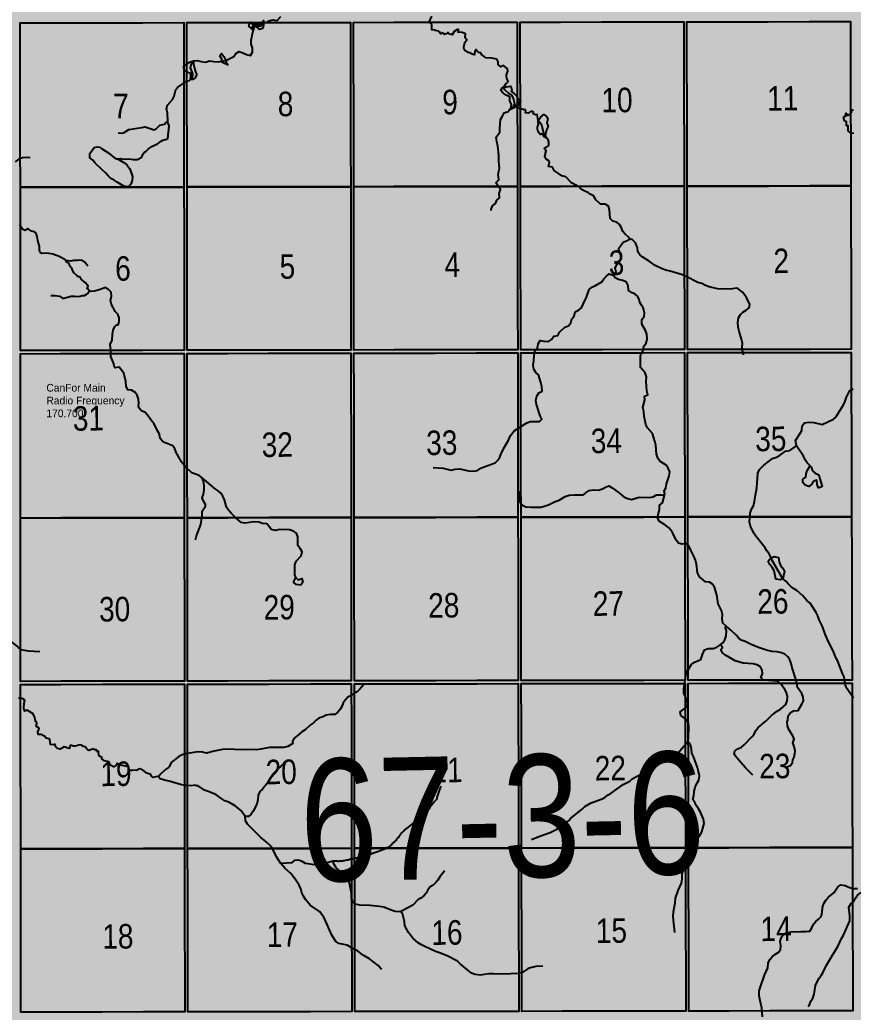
# Model space of a CAD drawing. Extents: x 399452 to 415540, y 6060435 to 6067869.
# Drawn here: x 410227.1 to 410498.6, y 6063193.7 to 6063516.7 of the extents above; entities that cross this region are included whole.
import ezdxf
from ezdxf.enums import TextEntityAlignment as Align

# ---------------------------------------------------------------- set-up
doc = ezdxf.new("R2018")
doc.units = 0
doc.header["$LTSCALE"] = 5
doc.linetypes.add('DASHED2', pattern=[9.525, 6.35, -3.175])
for name, color, linetype in [('Quarters', 8, 'Continuous'), ('RoadSeg', 57, 'DASHED2'), ('T-WATER', 160, 'Continuous')]:
    doc.layers.add(name, color=color, linetype=linetype)
doc.layers.add('ROUTE-MAP-BACKGROUND-H', color=7, linetype='Continuous', true_color=0xf0ebff)
doc.styles.add('120', font='ARIALN.TTF', dxfattribs={"height": 13})
doc.styles.get("Standard").update_dxf_attribs({"font": 'ARIALN.TTF'})

# ---------------------------------------------------------------- blocks, each defined once
blk = doc.blocks.new('*U228')
h = blk.add_hatch(color=255)
edge = h.paths.add_edge_path()
edge.add_line((-44, -28.5), (44, -28.5))
edge.add_arc((44, -22.5), 6, 270, 360)
edge.add_line((50, -22.5), (50, 21))
edge.add_arc((44, 21), 6, 0, 90)
edge.add_line((44, 27), (-44, 27))
edge.add_arc((-44, 21), 6, 90, 180)
edge.add_line((-50, 21), (-50, -22.5))
edge.add_arc((-44, -22.5), 6, 180, 270)
at = {"color": 1, "flags": 128}
blk.add_lwpolyline([(-44, -28.5, 3, 3, 0), (44, -28.5, 3, 3, 0.414214), (50, -22.5, 3, 3, 0), (50, 21, 3, 0, 0.414214), (44, 27, 0, 0, 0), (-44, 27, 0, 0, 0.414214), (-50, 21, 0, 0, 0), (-50, -22.5, 0, 3, 0.414214)], format="xyseb", close=True, dxfattribs=at)
blk.add_lwpolyline([(-509.24, -5.55, 0, 7.5, 0), (0, 0, 0, 0, 0)], format="xyseb", dxfattribs=at)
at = {"color": 1, "lineweight": 30, "flags": 104}
blk.add_attdef('ENTER_TEXT', text='', height=10, dxfattribs=at).set_placement((0, 0), align=Align.MIDDLE_CENTER)

msp = doc.modelspace()

# ---------------------------------------------------------------- hatches: boundary and pattern name
at = {"layer": 'ROUTE-MAP-BACKGROUND-H'}
h = msp.add_hatch(color=256, dxfattribs=at)
h.dxf.hatch_style = 1
h.paths.add_polyline_path([(410779.995, 6062481.762), (410779.995, 6063736.327), (409587.427, 6063736.085), (409587.427, 6062481.762)])

# ---------------------------------------------------------------- linework, layer by layer
at = {"color": 1, "flags": 128}
msp.add_lwpolyline([(410235.751, 6063398.215, 6, 0, 0), (410634.535, 6062663.595, 0, 0, 0)], format="xyseb", dxfattribs=at)
at = {"layer": 'Quarters', "flags": 128}
for points in [[(410280.575, 6063462.324), (410267.166, 6063462.302), (410253.756, 6063462.28), (410240.347, 6063462.259), (410227.272, 6063462.237), (410227.265, 6063475.615), (410227.258, 6063488.992), (410227.252, 6063502.369), (410227.245, 6063515.747), (410240.315, 6063515.768), (410253.719, 6063515.79), (410267.123, 6063515.813), (410280.528, 6063515.835), (410280.539, 6063502.457), (410280.551, 6063489.079), (410280.563, 6063475.702)], [(410334.881, 6063462.411), (410321.471, 6063462.39), (410308.062, 6063462.368), (410294.653, 6063462.347), (410281.578, 6063462.325), (410281.566, 6063475.703), (410281.555, 6063489.081), (410281.543, 6063502.459), (410281.531, 6063515.836), (410294.601, 6063515.858), (410308.005, 6063515.88), (410321.41, 6063515.902), (410334.814, 6063515.924), (410334.831, 6063502.546), (410334.847, 6063489.168), (410334.864, 6063475.79)], [(410389.187, 6063462.498), (410375.778, 6063462.477), (410362.369, 6063462.455), (410348.959, 6063462.434), (410335.884, 6063462.413), (410335.868, 6063475.791), (410335.851, 6063489.169), (410335.834, 6063502.547), (410335.818, 6063515.926), (410348.888, 6063515.947), (410362.292, 6063515.969), (410375.696, 6063515.991), (410389.1, 6063516.013), (410389.122, 6063502.634), (410389.144, 6063489.256), (410389.165, 6063475.877)], [(410443.493, 6063462.585), (410430.084, 6063462.564), (410416.675, 6063462.542), (410403.265, 6063462.521), (410390.191, 6063462.5), (410390.169, 6063475.879), (410390.147, 6063489.257), (410390.126, 6063502.636), (410390.104, 6063516.014), (410403.174, 6063516.036), (410416.578, 6063516.058), (410429.982, 6063516.08), (410443.386, 6063516.102), (410443.413, 6063502.723), (410443.44, 6063489.344), (410443.466, 6063475.964)], [(410497.798, 6063462.673), (410484.389, 6063462.651), (410470.98, 6063462.629), (410457.571, 6063462.608), (410444.497, 6063462.587), (410444.47, 6063475.966), (410444.443, 6063489.345), (410444.416, 6063502.724), (410444.39, 6063516.103), (410457.459, 6063516.125), (410470.863, 6063516.147), (410484.267, 6063516.169), (410497.671, 6063516.191), (410497.703, 6063502.811), (410497.734, 6063489.432), (410497.766, 6063476.052)], [(410443.493, 6063462.585), (410443.52, 6063449.206), (410443.547, 6063435.827), (410443.573, 6063422.448), (410443.6, 6063409.404), (410430.185, 6063409.383), (410416.771, 6063409.362), (410403.357, 6063409.341), (410390.277, 6063409.32), (410390.256, 6063422.364), (410390.234, 6063435.743), (410390.212, 6063449.121), (410390.191, 6063462.5), (410403.265, 6063462.521), (410416.675, 6063462.542), (410430.084, 6063462.564)], [(410497.798, 6063462.673), (410497.83, 6063449.293), (410497.861, 6063435.914), (410497.893, 6063422.534), (410497.924, 6063409.489), (410484.511, 6063409.468), (410471.097, 6063409.447), (410457.683, 6063409.426), (410444.603, 6063409.405), (410444.577, 6063422.45), (410444.55, 6063435.829), (410444.523, 6063449.208), (410444.497, 6063462.587), (410457.571, 6063462.608), (410470.98, 6063462.629), (410484.389, 6063462.651)], [(410280.575, 6063462.324), (410280.587, 6063448.946), (410280.599, 6063435.568), (410280.61, 6063422.191), (410280.622, 6063409.148), (410267.208, 6063409.126), (410253.794, 6063409.105), (410240.38, 6063409.083), (410227.3, 6063409.063), (410227.294, 6063422.105), (410227.286, 6063435.483), (410227.279, 6063448.86), (410227.272, 6063462.237), (410240.347, 6063462.259), (410253.756, 6063462.28), (410267.166, 6063462.302)], [(410334.881, 6063462.411), (410334.898, 6063449.033), (410334.914, 6063435.655), (410334.931, 6063422.277), (410334.947, 6063409.233), (410321.533, 6063409.212), (410308.119, 6063409.191), (410294.705, 6063409.17), (410281.625, 6063409.149), (410281.614, 6063422.192), (410281.602, 6063435.57), (410281.59, 6063448.948), (410281.578, 6063462.325), (410294.653, 6063462.347), (410308.062, 6063462.368), (410321.471, 6063462.39)], [(410389.187, 6063462.498), (410389.209, 6063449.12), (410389.231, 6063435.741), (410389.252, 6063422.363), (410389.274, 6063409.319), (410375.86, 6063409.298), (410362.445, 6063409.277), (410349.031, 6063409.256), (410335.951, 6063409.235), (410335.935, 6063422.279), (410335.918, 6063435.657), (410335.901, 6063449.035), (410335.884, 6063462.413), (410348.959, 6063462.434), (410362.369, 6063462.455), (410375.778, 6063462.477)], [(410280.671, 6063354.63), (410267.252, 6063354.608), (410253.833, 6063354.587), (410240.414, 6063354.565), (410227.33, 6063354.544), (410227.322, 6063367.923), (410227.315, 6063381.302), (410227.308, 6063394.681), (410227.301, 6063408.059), (410240.381, 6063408.08), (410253.795, 6063408.101), (410267.209, 6063408.123), (410280.623, 6063408.144), (410280.635, 6063394.766), (410280.647, 6063381.387), (410280.659, 6063368.008)], [(410335.016, 6063354.716), (410321.597, 6063354.695), (410308.177, 6063354.674), (410294.759, 6063354.652), (410281.674, 6063354.631), (410281.662, 6063368.01), (410281.65, 6063381.389), (410281.638, 6063394.767), (410281.626, 6063408.146), (410294.706, 6063408.167), (410308.12, 6063408.188), (410321.534, 6063408.209), (410334.949, 6063408.23), (410334.966, 6063394.852), (410334.982, 6063381.473), (410334.999, 6063368.095)], [(410389.363, 6063354.801), (410375.944, 6063354.78), (410362.524, 6063354.759), (410349.105, 6063354.738), (410336.02, 6063354.718), (410336.003, 6063368.096), (410335.986, 6063381.475), (410335.969, 6063394.853), (410335.952, 6063408.232), (410349.032, 6063408.252), (410362.447, 6063408.273), (410375.861, 6063408.294), (410389.275, 6063408.315), (410389.297, 6063394.937), (410389.319, 6063381.558), (410389.341, 6063368.18)], [(410443.709, 6063354.886), (410430.29, 6063354.865), (410416.871, 6063354.844), (410403.451, 6063354.823), (410390.366, 6063354.803), (410390.345, 6063368.181), (410390.323, 6063381.56), (410390.301, 6063394.938), (410390.279, 6063408.317), (410403.359, 6063408.337), (410416.773, 6063408.358), (410430.187, 6063408.379), (410443.602, 6063408.4), (410443.628, 6063395.022), (410443.655, 6063381.643), (410443.682, 6063368.265)], [(410498.054, 6063354.972), (410484.635, 6063354.951), (410471.217, 6063354.929), (410457.798, 6063354.908), (410444.713, 6063354.888), (410444.686, 6063368.266), (410444.659, 6063381.645), (410444.632, 6063395.023), (410444.605, 6063408.402), (410457.685, 6063408.422), (410471.099, 6063408.443), (410484.513, 6063408.464), (410497.926, 6063408.486), (410497.958, 6063395.107), (410497.99, 6063381.729), (410498.022, 6063368.35)], [(410280.671, 6063354.63), (410280.683, 6063341.251), (410280.695, 6063327.873), (410280.707, 6063314.494), (410280.719, 6063301.45), (410267.295, 6063301.429), (410253.871, 6063301.407), (410240.448, 6063301.386), (410227.358, 6063301.365), (410227.351, 6063314.409), (410227.344, 6063327.787), (410227.337, 6063341.166), (410227.33, 6063354.544), (410240.414, 6063354.565), (410253.833, 6063354.587), (410267.252, 6063354.608)], [(410335.016, 6063354.716), (410335.033, 6063341.338), (410335.05, 6063327.959), (410335.068, 6063314.58), (410335.084, 6063301.537), (410321.66, 6063301.515), (410308.236, 6063301.494), (410294.812, 6063301.473), (410281.723, 6063301.452), (410281.711, 6063314.496), (410281.698, 6063327.874), (410281.686, 6063341.253), (410281.674, 6063354.631), (410294.759, 6063354.652), (410308.177, 6063354.674), (410321.597, 6063354.695)], [(410389.363, 6063354.801), (410389.385, 6063341.423), (410389.407, 6063328.044), (410389.429, 6063314.666), (410389.45, 6063301.622), (410376.026, 6063301.601), (410362.602, 6063301.58), (410349.178, 6063301.559), (410336.088, 6063301.538), (410336.071, 6063314.582), (410336.054, 6063327.961), (410336.037, 6063341.339), (410336.02, 6063354.718), (410349.105, 6063354.738), (410362.524, 6063354.759), (410375.944, 6063354.78)], [(410443.709, 6063354.886), (410443.736, 6063341.508), (410443.763, 6063328.13), (410443.79, 6063314.751), (410443.816, 6063301.708), (410430.392, 6063301.686), (410416.968, 6063301.665), (410403.544, 6063301.644), (410390.454, 6063301.624), (410390.432, 6063314.668), (410390.41, 6063328.046), (410390.388, 6063341.424), (410390.366, 6063354.803), (410403.451, 6063354.823), (410416.871, 6063354.844), (410430.29, 6063354.865)], [(410498.054, 6063354.972), (410498.086, 6063341.594), (410498.118, 6063328.215), (410498.15, 6063314.837), (410498.181, 6063301.793), (410484.757, 6063301.772), (410471.333, 6063301.751), (410457.909, 6063301.73), (410444.82, 6063301.709), (410444.794, 6063314.753), (410444.767, 6063328.131), (410444.74, 6063341.51), (410444.713, 6063354.888), (410457.798, 6063354.908), (410471.217, 6063354.929), (410484.635, 6063354.951)], [(410280.769, 6063246.933), (410267.34, 6063246.911), (410253.911, 6063246.89), (410240.482, 6063246.868), (410227.387, 6063246.847), (410227.38, 6063260.226), (410227.373, 6063273.604), (410227.366, 6063286.983), (410227.359, 6063300.361), (410240.448, 6063300.382), (410253.872, 6063300.404), (410267.296, 6063300.425), (410280.72, 6063300.447), (410280.732, 6063287.068), (410280.744, 6063273.69), (410280.757, 6063260.311)], [(410335.155, 6063247.019), (410321.725, 6063246.998), (410308.296, 6063246.977), (410294.867, 6063246.955), (410281.773, 6063246.934), (410281.76, 6063260.313), (410281.748, 6063273.691), (410281.736, 6063287.07), (410281.724, 6063300.448), (410294.813, 6063300.469), (410308.237, 6063300.491), (410321.661, 6063300.512), (410335.086, 6063300.533), (410335.103, 6063287.155), (410335.12, 6063273.776), (410335.137, 6063260.398)], [(410389.541, 6063247.105), (410376.111, 6063247.084), (410362.682, 6063247.063), (410349.253, 6063247.042), (410336.158, 6063247.021), (410336.141, 6063260.399), (410336.124, 6063273.778), (410336.106, 6063287.156), (410336.089, 6063300.535), (410349.179, 6063300.555), (410362.603, 6063300.576), (410376.028, 6063300.598), (410389.452, 6063300.619), (410389.474, 6063287.24), (410389.496, 6063273.862), (410389.518, 6063260.484)], [(410443.926, 6063247.191), (410430.497, 6063247.17), (410417.068, 6063247.149), (410403.639, 6063247.127), (410390.544, 6063247.107), (410390.522, 6063260.485), (410390.5, 6063273.864), (410390.478, 6063287.242), (410390.456, 6063300.62), (410403.545, 6063300.641), (410416.97, 6063300.662), (410430.394, 6063300.683), (410443.818, 6063300.704), (410443.845, 6063287.326), (410443.872, 6063273.948), (410443.899, 6063260.569)], [(410498.311, 6063247.277), (410484.882, 6063247.256), (410471.453, 6063247.235), (410458.024, 6063247.213), (410444.93, 6063247.193), (410444.903, 6063260.571), (410444.876, 6063273.949), (410444.849, 6063287.328), (410444.822, 6063300.706), (410457.911, 6063300.726), (410471.336, 6063300.748), (410484.759, 6063300.769), (410498.183, 6063300.79), (410498.215, 6063287.412), (410498.247, 6063274.034), (410498.279, 6063260.656)], [(410280.769, 6063246.933), (410280.781, 6063233.554), (410280.794, 6063220.176), (410280.806, 6063206.797), (410280.818, 6063193.753), (410267.384, 6063193.732), (410253.95, 6063193.71), (410240.516, 6063193.689), (410227.417, 6063193.668), (410227.409, 6063206.712), (410227.402, 6063220.09), (410227.395, 6063233.469), (410227.387, 6063246.847), (410240.482, 6063246.868), (410253.911, 6063246.89), (410267.34, 6063246.911)], [(410335.155, 6063247.019), (410335.172, 6063233.641), (410335.189, 6063220.262), (410335.207, 6063206.884), (410335.224, 6063193.84), (410321.79, 6063193.818), (410308.355, 6063193.797), (410294.921, 6063193.776), (410281.822, 6063193.755), (410281.81, 6063206.799), (410281.797, 6063220.177), (410281.785, 6063233.556), (410281.773, 6063246.934), (410294.867, 6063246.955), (410308.296, 6063246.977), (410321.725, 6063246.998)], [(410389.541, 6063247.105), (410389.563, 6063233.727), (410389.585, 6063220.349), (410389.607, 6063206.97), (410389.629, 6063193.926), (410376.195, 6063193.905), (410362.761, 6063193.883), (410349.327, 6063193.862), (410336.227, 6063193.841), (410336.21, 6063206.885), (410336.193, 6063220.264), (410336.175, 6063233.642), (410336.158, 6063247.021), (410349.253, 6063247.042), (410362.682, 6063247.063), (410376.111, 6063247.084)], [(410443.926, 6063247.191), (410443.953, 6063233.813), (410443.98, 6063220.435), (410444.008, 6063207.056), (410444.034, 6063194.013), (410430.6, 6063193.991), (410417.166, 6063193.97), (410403.732, 6063193.949), (410390.633, 6063193.928), (410390.611, 6063206.972), (410390.589, 6063220.35), (410390.566, 6063233.728), (410390.544, 6063247.107), (410403.639, 6063247.127), (410417.068, 6063247.149), (410430.497, 6063247.17)], [(410498.311, 6063247.277), (410498.343, 6063233.899), (410498.375, 6063220.521), (410498.407, 6063207.143), (410498.438, 6063194.099), (410485.005, 6063194.078), (410471.571, 6063194.056), (410458.137, 6063194.035), (410445.038, 6063194.014), (410445.011, 6063207.058), (410444.984, 6063220.436), (410444.957, 6063233.814), (410444.93, 6063247.193), (410458.024, 6063247.213), (410471.453, 6063247.235), (410484.882, 6063247.256)]]:
    msp.add_lwpolyline(points, close=True, dxfattribs=at)
at = {"layer": 'T-WATER'}
for p, q in [((410283.49, 6063498.797), (410283.49, 6063498.799)), ((410388.816, 6063488.404), (410388.295, 6063489.422)), ((410475.622, 6063334.721), (410471.771, 6063341.494))]:
    msp.add_line(p, q, dxfattribs=at)
at = {"layer": 'T-WATER', "flags": 128}
for points in [[(410283.49, 6063498.799), (410283.42, 6063499.064), (410283.298, 6063499.523), (410282.744, 6063501.142), (410283.046, 6063502.563), (410283.669, 6063503.434), (410284.861, 6063503.549), (410286.158, 6063503.174), (410287.609, 6063502.972), (410288.864, 6063503.374), (410290.311, 6063503.169), (410291.831, 6063503.123), (410292.862, 6063503.297), (410293.567, 6063503.422), (410294.217, 6063503.465), (410296.779, 6063504.844), (410297.512, 6063505.775), (410298.522, 6063506.437), (410299.793, 6063506.015), (410300.959, 6063505.511), (410302.275, 6063505.151), (410302.904, 6063506.212), (410302.902, 6063507.609), (410302.482, 6063508.822), (410302.439, 6063510.172), (410303.058, 6063513.184), (410302.867, 6063514.328), (410303.201, 6063514.883), (410303.844, 6063515.229), (410304.118, 6063515.206), (410304.676, 6063514.77), (410305.299, 6063514.697), (410305.729, 6063514.851), (410306.243, 6063515.785), (410306.46, 6063516.045), (410306.819, 6063515.737), (410307.504, 6063515.902), (410308.367, 6063516.405), (410308.926, 6063516.635), (410309.59, 6063516.784), (410310.061, 6063516.628), (410310.881, 6063516.56), (410312.13, 6063517.795)], [(410385.644, 6063498.923), (410385.749, 6063499.189), (410386.07, 6063500.002), (410385.971, 6063500.776), (410385.057, 6063501.505), (410384.682, 6063501.936), (410383.787, 6063501.491), (410382.964, 6063502.263), (410382.892, 6063503.042), (410382.481, 6063503.974), (410380.847, 6063504.312), (410378.95, 6063504.393), (410378.36, 6063504.802), (410377.512, 6063505.492), (410377.313, 6063506.004), (410376.699, 6063506.114), (410376.55, 6063506.077), (410375.998, 6063506.673), (410375.936, 6063506.93), (410375.79, 6063507.076), (410375.315, 6063506.416), (410375.31, 6063506.133), (410375.074, 6063505.405), (410374.451, 6063505.554), (410373.995, 6063505.763), (410373.709, 6063506.154), (410373.48, 6063506.061), (410373.114, 6063506.09), (410372.644, 6063506.576), (410372.473, 6063506.501), (410372.112, 6063506.855), (410371.776, 6063507.501), (410371.695, 6063507.87), (410371.905, 6063508.957), (410372.145, 6063509.429), (410372.598, 6063509.862), (410372.746, 6063510.228), (410372.174, 6063510.859), (410372.135, 6063511.026), (410372.296, 6063512.231), (410371.191, 6063512.641), (410369.801, 6063512.688), (410369.986, 6063512.92), (410369.97, 6063513.603), (410369.652, 6063513.583), (410368.557, 6063512.923), (410367.978, 6063511.876), (410366.813, 6063512.222), (410366.5, 6063512.6), (410366.025, 6063512.2), (410365.315, 6063512.006), (410365.154, 6063512.336), (410364.708, 6063512.493), (410364.257, 6063512.189), (410364.093, 6063512.286), (410363.837, 6063512.823), (410363.509, 6063513.108), (410362.445, 6063513.23), (410362.405, 6063513.35), (410361.31, 6063513.482), (410361.279, 6063514.858), (410361.35, 6063515.067), (410361.186, 6063515.638), (410360.743, 6063515.663), (410360.436, 6063515.987), (410361.309, 6063517.908)], [(410275.262, 6063483.661), (410275.198, 6063486.447), (410274.864, 6063487.729), (410275.25, 6063489.01), (410276.844, 6063490.768), (410277.329, 6063491.92), (410277.869, 6063494.024), (410278.442, 6063494.74), (410279.187, 6063495.303), (410281.381, 6063496.785), (410282.356, 6063496.979), (410282.682, 6063497.293), (410283.378, 6063498.085), (410283.448, 6063498.53), (410283.49, 6063498.797)], [(410384.798, 6063494.829), (410385.397, 6063495.946), (410386.191, 6063496.83), (410385.734, 6063497.671), (410385.628, 6063498.569), (410385.644, 6063498.923)], [(410388.295, 6063489.422), (410387.921, 6063491.181), (410387.523, 6063492.098), (410386.542, 6063492.709), (410385.084, 6063493.982), (410384.798, 6063494.829)], [(410386.525, 6063487.388), (410387.357, 6063488.013), (410387.972, 6063488.784), (410388.295, 6063489.422)], [(410380.646, 6063454.715), (410380.655, 6063454.994), (410381.122, 6063456.182), (410382.061, 6063456.908), (410382.448, 6063458.033), (410383.337, 6063458.793), (410383.243, 6063460.172), (410383.627, 6063461.562), (410382.309, 6063463.623), (410382.319, 6063463.756), (410383.106, 6063464.608), (410383.038, 6063465.731), (410382.905, 6063466.176), (410382.985, 6063467.033), (410383.345, 6063468.374), (410383.267, 6063469.778), (410383.148, 6063470.491), (410383.114, 6063472.668), (410382.817, 6063475.658), (410382.461, 6063477.134), (410382.246, 6063478.571), (410383.432, 6063480.224), (410383.433, 6063481.469), (410383.696, 6063484.352), (410384.374, 6063485.347), (410384.884, 6063486.521), (410386.185, 6063486.855), (410386.525, 6063487.388)], [(410395.992, 6063484.008), (410395.636, 6063485.901), (410395.098, 6063485.863), (410394.355, 6063486.182), (410394.403, 6063486.643), (410393.696, 6063487.067), (410392.686, 6063486.402), (410391.838, 6063486.515), (410391.928, 6063487.167), (410391.676, 6063487.59), (410391.248, 6063487.397), (410391.174, 6063487.547), (410390.783, 6063487.673), (410390.171, 6063487.439), (410389.677, 6063488.138), (410389.219, 6063488.398), (410388.816, 6063488.404)], [(410498.726, 6063479.795), (410497.965, 6063479.805), (410497.722, 6063479.996), (410496.877, 6063480.66), (410496.894, 6063482.254), (410496.453, 6063482.266), (410496.386, 6063482.518), (410496.388, 6063483.554), (410495.689, 6063483.882), (410495.399, 6063485.097), (410495.8, 6063485.49), (410496.207, 6063485.32), (410496.165, 6063486.105), (410496.316, 6063486.351), (410496.922, 6063485.627), (410497.502, 6063486.152), (410497.707, 6063486.258), (410497.895, 6063486.356), (410498.082, 6063487.111), (410498.275, 6063487.41), (410498.491, 6063487.329), (410498.708, 6063487.589)], [(410258.736, 6063471.531), (410259.875, 6063471.577), (410261.14, 6063471.375), (410262.556, 6063471.461), (410264.008, 6063471.229), (410265.479, 6063471.31), (410266.665, 6063471.944), (410266.96, 6063472.363), (410267.266, 6063473.086), (410267.659, 6063473.611), (410268.186, 6063473.929), (410268.957, 6063474.696), (410270.065, 6063475.461), (410271.137, 6063476.088), (410271.832, 6063476.264), (410273.138, 6063477.217), (410273.686, 6063477.551), (410274.92, 6063477.883), (410275.29, 6063478.163), (410275.773, 6063482.244), (410275.293, 6063483.329), (410275.262, 6063483.661)], [(410259.113, 6063479.907), (410260.356, 6063479.883), (410261.078, 6063480.061), (410262.563, 6063481.045), (410264.064, 6063481.214), (410265.414, 6063481.511), (410266.847, 6063481.665), (410267.984, 6063481.903), (410270.815, 6063480.947), (410271.659, 6063481.334), (410272.72, 6063482.41), (410274.28, 6063482.769), (410274.821, 6063483.486), (410275.262, 6063483.661)], [(410398.503, 6063478.361), (410397.979, 6063478.865), (410397.791, 6063479.787), (410397.103, 6063482.466), (410395.992, 6063484.008)], [(410425.918, 6063445.408), (410425.575, 6063445.695), (410425.279, 6063446.149), (410424.284, 6063446.921), (410423.537, 6063447.836), (410423.048, 6063449.023), (410422.477, 6063450.1), (410421.571, 6063450.863), (410420.245, 6063451.199), (410419.418, 6063452.077), (410419.222, 6063454.849), (410418.861, 6063456.12), (410417.805, 6063456.7), (410416.239, 6063456.763), (410414.688, 6063458.169), (410413.996, 6063459.47), (410412.834, 6063459.997), (410412.341, 6063460.468), (410411.115, 6063460.918), (410410.065, 6063461.539), (410409.208, 6063462.416), (410406.977, 6063463.576), (410406.59, 6063463.864), (410404.995, 6063465.618), (410403.687, 6063466.004), (410401.146, 6063467.679), (410400.618, 6063468.734), (410399.334, 6063469.015), (410399.607, 6063470.409), (410399.468, 6063470.861), (410398.584, 6063471.335), (410398.094, 6063472.056), (410398.093, 6063472.238), (410398.39, 6063473.035), (410398.322, 6063473.361), (410398.531, 6063474.049), (410397.928, 6063474.859), (410398.274, 6063475.187), (410398.613, 6063475.256), (410399.282, 6063475.777), (410399.44, 6063476.156), (410399.458, 6063476.953), (410399.156, 6063477.633), (410398.841, 6063478.076), (410398.503, 6063478.361)], [(410230.466, 6063471.825), (410229.493, 6063471.891), (410227.956, 6063471.855), (410226.785, 6063471.417), (410225.564, 6063470.518)], [(410242.105, 6063438.357), (410241.766, 6063438.682), (410239.743, 6063439.857), (410238.398, 6063440.212), (410237.951, 6063440.473), (410235.774, 6063440.769), (410234.251, 6063440.718), (410233.67, 6063441.163), (410233.533, 6063441.781), (410233.513, 6063442.975), (410232.955, 6063444.882), (410232.761, 6063446.16), (410232.569, 6063446.886), (410232.298, 6063447.443), (410231.908, 6063447.722), (410230.95, 6063447.903), (410229.941, 6063448.626), (410229.665, 6063448.659), (410228.737, 6063448.2), (410227.941, 6063448.608), (410227.786, 6063449.034), (410227.004, 6063449.988)], [(410420.71, 6063433.562), (410420.866, 6063433.898), (410421.361, 6063434.641), (410421.044, 6063435.922), (410421.559, 6063437.078), (410422.405, 6063437.899), (410422.927, 6063439.063), (410422.842, 6063440.172), (410422.285, 6063441.178), (410422.186, 6063442.428), (410423.654, 6063444.4), (410424.961, 6063444.924), (410425.918, 6063445.408)], [(410461.088, 6063429.223), (410460.531, 6063429.397), (410459.16, 6063429.209), (410458.718, 6063429.05), (410454.398, 6063429.138), (410451.647, 6063429.83), (410450.417, 6063430.296), (410449.257, 6063430.852), (410447.936, 6063431.243), (410446.83, 6063431.746), (410445.289, 6063432.664), (410442.965, 6063433.747), (410438.981, 6063434.883), (410437.557, 6063435.207), (410436.293, 6063435.661), (410434.014, 6063436.792), (410432.083, 6063438.218), (410430.033, 6063439.511), (410429.082, 6063440.247), (410428.376, 6063441.206), (410428.326, 6063442.526), (410427.607, 6063444.15), (410426.641, 6063445.086), (410425.918, 6063445.408)], [(410249.291, 6063436.549), (410248.243, 6063437.903), (410247.466, 6063438.376), (410246.66, 6063438.515), (410246.037, 6063438.37), (410244.599, 6063438.39), (410243.751, 6063438.136), (410242.105, 6063438.357)], [(410249.651, 6063428.313), (410249.819, 6063428.649), (410249.31, 6063429.077), (410249.066, 6063429.175), (410249.109, 6063429.456), (410249.415, 6063430.075), (410248.486, 6063431.092), (410247.163, 6063432.189), (410246.824, 6063432.869), (410246.158, 6063433.151), (410245.646, 6063433.478), (410244.672, 6063434.344), (410244.198, 6063435.527), (410244.201, 6063435.671), (410243.441, 6063436.551), (410243.315, 6063437.064), (410242.81, 6063437.616), (410242.303, 6063438.008), (410242.105, 6063438.357)], [(410361.768, 6063370.95), (410364.983, 6063370.739), (410367.639, 6063370.137), (410368.928, 6063370.478), (410370.465, 6063370.554), (410373.244, 6063369.906), (410374.838, 6063369.819), (410376.214, 6063370.059), (410377.22, 6063370.728), (410378.306, 6063371.263), (410381.928, 6063372.537), (410382.763, 6063373.372), (410383.422, 6063374.405), (410383.925, 6063375.606), (410385.045, 6063377.807), (410386.319, 6063379.938), (410386.928, 6063381.438), (410388.183, 6063382.938), (410392.211, 6063385.548), (410393.41, 6063385.993), (410394.866, 6063386.013), (410396.363, 6063385.927), (410397.124, 6063386.787), (410396.586, 6063387.867), (410395.383, 6063391.561), (410395.171, 6063392.967), (410395.518, 6063394.27), (410396.17, 6063395.322), (410397.248, 6063395.895), (410397.151, 6063397.324), (410396.858, 6063398.678), (410396.019, 6063401.143), (410395.173, 6063401.965), (410394.543, 6063402.96), (410394.308, 6063404.323), (410394.549, 6063405.777), (410394.613, 6063407.445), (410394.895, 6063408.909), (410395.69, 6063409.826), (410395.949, 6063411.258), (410396.555, 6063412.342), (410397.842, 6063412.089), (410399.345, 6063412.032), (410400.331, 6063412.69), (410401.029, 6063413.706), (410402.332, 6063413.979), (410402.919, 6063415.086), (410404.686, 6063416.672), (410405.848, 6063417.165), (410406.577, 6063418.127), (410406.945, 6063419.39), (410407.691, 6063420.323), (410408.031, 6063421.669), (410409.127, 6063422.234), (410410.082, 6063422.954), (410410.566, 6063424.166), (410411.673, 6063426.467), (410412.539, 6063428.964), (410413.462, 6063429.742), (410414.663, 6063430.214), (410416.705, 6063431.433), (410417.381, 6063432.446), (410418.169, 6063433.314), (410419.102, 6063434.071), (410420.71, 6063433.562)], [(410437.254, 6063362.316), (410436.998, 6063363.392), (410437.524, 6063364.304), (410437.757, 6063365.681), (410438.603, 6063368.231), (410438.793, 6063369.608), (410438.308, 6063370.763), (410437.685, 6063371.805), (410435.6, 6063373.106), (410434.916, 6063374.079), (410434.542, 6063375.327), (410434.25, 6063378.266), (410433.943, 6063379.624), (410433.139, 6063382.118), (410431.542, 6063383.862), (410430.98, 6063384.951), (410430.495, 6063387.726), (410430.355, 6063389.214), (410430.09, 6063390.564), (410430.719, 6063392.975), (410430.607, 6063394.203), (410431.669, 6063394.658), (410431.341, 6063396.007), (410431.105, 6063399.025), (410431.232, 6063400.528), (410430.853, 6063401.78), (410429.321, 6063403.575), (410429.298, 6063406.587), (410429.421, 6063408.191), (410430.192, 6063409.102), (410430.381, 6063410.508), (410431.082, 6063411.514), (410431.453, 6063412.867), (410431.385, 6063414.415), (410430.941, 6063415.591), (410429.713, 6063417.694), (410429.76, 6063419.153), (410430.5, 6063420.118), (410430.536, 6063421.305), (410430.31, 6063422.706), (410429.881, 6063423.514), (410429.615, 6063423.841), (410429.096, 6063424.688), (410428.816, 6063425.654), (410428.383, 6063426.634), (410427.54, 6063427.479), (410426.347, 6063427.992), (410425.346, 6063428.667), (410425.268, 6063430.222), (410424.688, 6063431.286), (410423.55, 6063431.844), (410422.134, 6063432.164), (410420.997, 6063432.734), (410420.71, 6063433.562)], [(410237.219, 6063426.946), (410238.465, 6063426.986), (410240.001, 6063426.786), (410241.053, 6063426.155), (410241.395, 6063426.116), (410243.803, 6063426.738), (410244.908, 6063426.734), (410245.292, 6063426.624), (410246.722, 6063426.738), (410247.437, 6063426.958), (410248.148, 6063426.975), (410249.033, 6063427.561), (410249.651, 6063428.313)], [(410274.231, 6063379.084), (410273.539, 6063379.544), (410272.792, 6063380.482), (410272.592, 6063381.888), (410272.001, 6063382.896), (410270.9, 6063385.185), (410270.078, 6063386.063), (410268.728, 6063388.088), (410267.923, 6063388.934), (410266.731, 6063389.437), (410265.97, 6063390.358), (410265.796, 6063391.105), (410265.897, 6063391.811), (410265.711, 6063393.282), (410265.294, 6063394.562), (410264.545, 6063395.482), (410263.494, 6063396.125), (410262.252, 6063396.335), (410261.77, 6063397.518), (410261.641, 6063398.976), (410260.961, 6063401.668), (410259.487, 6063403.627), (410258.124, 6063403.441), (410257.786, 6063404.151), (410257.679, 6063404.76), (410256.731, 6063407.119), (410256.694, 6063409.176), (410256.503, 6063411.072), (410257.182, 6063412.503), (410257.278, 6063414.284), (410257.501, 6063415.711), (410258, 6063416.898), (410258.604, 6063417.429), (410259.142, 6063417.46), (410259.466, 6063418.387), (410259.457, 6063419.774), (410259.001, 6063420.972), (410258.116, 6063421.767), (410257.559, 6063423.084), (410256.981, 6063424.092), (410256.656, 6063425.411), (410257.011, 6063426.732), (410256.82, 6063428.051), (410256.012, 6063428.974), (410255.142, 6063429.613), (410252.643, 6063428.761), (410251.349, 6063428.426), (410249.985, 6063428.253), (410249.651, 6063428.313)], [(410463.865, 6063426.354), (410463.287, 6063427.139), (410462.523, 6063428.042), (410461.088, 6063429.223)], [(410462.832, 6063407.577), (410462.59, 6063408.581), (410462.417, 6063410.046), (410462.469, 6063411.426), (410462.221, 6063412.826), (410461.452, 6063415.366), (410461.146, 6063416.702), (410461.021, 6063418.183), (410461.221, 6063419.696), (410461.835, 6063420.76), (410462.664, 6063421.591), (410463.689, 6063422.23), (410464.649, 6063422.949), (410464.886, 6063424.155), (410464.337, 6063425.179), (410463.865, 6063426.354)], [(410480.065, 6063378.106), (410479.734, 6063379.825), (410481.217, 6063381.955), (410481.806, 6063383.067), (410481.981, 6063384.591), (410482.67, 6063385.555), (410484.079, 6063385.769), (410485.715, 6063385.689), (410488.493, 6063384.996), (410492.13, 6063386.745), (410493.02, 6063387.521), (410493.185, 6063387.973), (410495.422, 6063391.372), (410495.949, 6063392.548), (410496.342, 6063393.888), (410497.514, 6063396.099), (410498.583, 6063396.66)], [(410286.482, 6063367.619), (410285.533, 6063368.346), (410283.115, 6063369.234), (410281.381, 6063370.862), (410279.981, 6063372.486), (410279.755, 6063372.814), (410278.075, 6063375.887), (410277.622, 6063377.065), (410276.939, 6063378.036), (410274.231, 6063379.084)], [(410471.771, 6063341.494), (410471.788, 6063341.835), (410471.171, 6063342.89), (410470.483, 6063343.834), (410469.869, 6063344.895), (410466.882, 6063348.622), (410466.253, 6063349.641), (410465.16, 6063351.894), (410464.8, 6063353.145), (410464.99, 6063356.155), (410465.458, 6063357.405), (410466.092, 6063358.48), (410466.424, 6063359.894), (410466.606, 6063361.459), (410467.156, 6063364.358), (410467.351, 6063367.575), (410467.511, 6063369.102), (410468.016, 6063370.332), (410469.404, 6063371.771), (410472.283, 6063373.948), (410473.563, 6063374.332), (410474.599, 6063374.935), (410476.537, 6063376.332), (410477.916, 6063376.555), (410480.065, 6063378.106)], [(410484.578, 6063371.503), (410483.546, 6063372.469), (410482.928, 6063373.492), (410482.429, 6063374.635), (410480.065, 6063378.106)], [(410284.301, 6063347.447), (410284.675, 6063348.758), (410286.045, 6063352.458), (410286.547, 6063355.312), (410286.456, 6063356.81), (410287.618, 6063358.402), (410287.564, 6063358.962), (410286.948, 6063360.018), (410286.446, 6063361.17), (410286.889, 6063362.273), (410287.2, 6063363.678), (410287.12, 6063365.19), (410286.917, 6063366.499), (410286.482, 6063367.619)], [(410317.034, 6063335.236), (410316.693, 6063336.072), (410316.668, 6063339.265), (410317.127, 6063340.497), (410318.78, 6063342.238), (410319.068, 6063343.583), (410318.452, 6063344.645), (410317.709, 6063345.565), (410317.635, 6063348.379), (410317.278, 6063349.644), (410316.196, 6063350.271), (410314.91, 6063350.687), (410311.71, 6063350.813), (410310.363, 6063350.522), (410308.966, 6063350.77), (410308.363, 6063351.792), (410307.532, 6063352.633), (410306.16, 6063352.738), (410304.922, 6063353.207), (410303.354, 6063353.309), (410300.558, 6063352.875), (410299.18, 6063353.103), (410298.377, 6063353.891), (410297.442, 6063354.603), (410295.807, 6063356.232), (410295.072, 6063357.058), (410294.466, 6063358.099), (410294.046, 6063359.262), (410293.74, 6063360.523), (410293.243, 6063361.665), (410292.612, 6063362.68), (410291.729, 6063363.4), (410290.702, 6063364.023), (410286.482, 6063367.619)], [(410389.547, 6063363.287), (410389.655, 6063360.884), (410390.092, 6063359.648), (410390.853, 6063358.727), (410391.935, 6063358.157), (410393.601, 6063358.09), (410396.847, 6063358.077), (410399.312, 6063358.884), (410401.502, 6063359.956), (410402.745, 6063360.342), (410404.794, 6063361.588), (410406.046, 6063361.961), (410407.578, 6063362.073), (410410.732, 6063362.102), (410411.607, 6063362.889), (410412.602, 6063363.558), (410413.983, 6063363.747), (410415.617, 6063363.66), (410416.89, 6063364.012), (410417.9, 6063364.624), (410418.974, 6063365.049), (410420.028, 6063364.408), (410422.021, 6063363.006), (410423.863, 6063361.472), (410425.011, 6063360.917), (410426.352, 6063360.62), (410428.865, 6063361.337), (410432.069, 6063361.216), (410433.42, 6063361.497), (410434.519, 6063362.054), (410435.964, 6063362.09), (410436.776, 6063362.012), (410437.254, 6063362.316)], [(410457.041, 6063319.429), (410456.109, 6063320.35), (410455.915, 6063321.703), (410455.994, 6063323.137), (410455.627, 6063324.404), (410454.542, 6063326.637), (410454.097, 6063329.498), (410453.349, 6063332.081), (410452.681, 6063333.07), (410451.777, 6063333.68), (410450.472, 6063333.747), (410448.55, 6063335.407), (410447.872, 6063336.658), (410447.476, 6063339.514), (410447.149, 6063340.867), (410446.697, 6063342.076), (410445.527, 6063344.286), (410445.068, 6063345.492), (410444.193, 6063346.263), (410442.858, 6063345.997), (410441.614, 6063346.322), (410440.944, 6063347.345), (410439.807, 6063349.565), (410439.146, 6063350.577), (410438.349, 6063351.476), (410437.389, 6063352.219), (410435.347, 6063353.553), (410434.828, 6063354.684), (410435.472, 6063357.471), (410435.437, 6063358.785), (410436.411, 6063359.481), (410437.254, 6063362.316)], [(410498.626, 6063295.906), (410496.615, 6063298.971), (410496.087, 6063300.068), (410495.656, 6063302.83), (410495.072, 6063303.964), (410493.695, 6063307.639), (410492.616, 6063309.892), (410492.147, 6063311.117), (410490.453, 6063314.459), (410489.4, 6063316.76), (410488.557, 6063319.22), (410487.457, 6063321.433), (410487.005, 6063322.676), (410486.475, 6063323.803), (410484.537, 6063326.867), (410483.626, 6063327.627), (410482.073, 6063329.374), (410480.201, 6063330.922), (410479.147, 6063331.581), (410478.2, 6063332.307), (410477.332, 6063333.105), (410476.573, 6063333.995), (410475.622, 6063334.721)], [(410233.595, 6063310.933), (410229.925, 6063311.227), (410227.557, 6063311.601), (410227.086, 6063311.856), (410226.245, 6063312.825), (410223.186, 6063315.218), (410221.978, 6063315.309), (410219.305, 6063315.3), (410215.784, 6063316.425), (410214.808, 6063316.909), (410213.688, 6063317.005), (410212.703, 6063317.692), (410211.836, 6063318.112), (410210.168, 6063318.181), (410208.591, 6063318.1), (410206.857, 6063318.12), (410204.721, 6063317.961), (410202.736, 6063317.911), (410202.181, 6063317.736), (410201.753, 6063317.392), (410200.956, 6063315.595), (410200.833, 6063314.805)], [(410455.374, 6063313.338), (410456.069, 6063313.954), (410456.795, 6063314.903), (410457.24, 6063316.144), (410457.295, 6063317.796), (410456.966, 6063318.778), (410457.041, 6063319.429)], [(410476.471, 6063273.051), (410476.926, 6063273.532), (410478.158, 6063273.949), (410478.761, 6063274.899), (410478.948, 6063275.834), (410479.442, 6063276.878), (410479.436, 6063277.188), (410479.326, 6063277.495), (410479.528, 6063277.706), (410479.652, 6063278.797), (410479.349, 6063280.127), (410478.937, 6063281.347), (410479.381, 6063282.601), (410478.851, 6063283.667), (410477.561, 6063285.668), (410477.177, 6063286.837), (410477.028, 6063288.241), (410477.247, 6063288.787), (410477.427, 6063290.163), (410478.09, 6063291.185), (410479.138, 6063291.778), (410480.63, 6063291.932), (410481.868, 6063293.932), (410482.396, 6063295.018), (410482.292, 6063296.243), (410481.816, 6063297.42), (410480.428, 6063299.35), (410480.254, 6063300.777), (410479.912, 6063302.087), (410478.686, 6063305.799), (410478.408, 6063307.176), (410477.944, 6063308.421), (410477.231, 6063309.377), (410476.333, 6063310.184), (410475.2, 6063310.707), (410473.782, 6063310.999), (410472.183, 6063311.12), (410470.698, 6063311.398), (410468.069, 6063312.269), (410465.536, 6063313.223), (410463.413, 6063314.387), (410462.127, 6063314.784), (410461.174, 6063315.509), (410460.411, 6063316.458), (410458.633, 6063318.103), (410457.041, 6063319.429)], [(410444.763, 6063281.946), (410444.895, 6063283.055), (410445.075, 6063286.307), (410444.922, 6063287.816), (410444.321, 6063288.796), (410442.442, 6063290.272), (410442.249, 6063291.399), (410444.107, 6063292.859), (410444.763, 6063293.914), (410444.457, 6063295.187), (410443.984, 6063296.312), (410443.416, 6063297.376), (410443.416, 6063298.864), (410444.06, 6063303.326), (410444.497, 6063304.549), (410445.083, 6063305.705), (410445.818, 6063306.698), (410446.668, 6063307.476), (410448.906, 6063308.493), (410449.504, 6063310.144), (410450.125, 6063311.64), (410451.319, 6063312.098), (410452.971, 6063312.035), (410454.149, 6063312.5), (410455.114, 6063313.16), (410455.234, 6063313.242), (410455.374, 6063313.338)], [(410465.83, 6063270.791), (410463.556, 6063273.13), (410461.226, 6063275.773), (410459.806, 6063277.601), (410460.034, 6063278.773), (410461.024, 6063279.445), (410462.177, 6063279.932), (410463.096, 6063280.688), (410465.577, 6063283.302), (410466.355, 6063284.208), (410466.905, 6063285.319), (410467.577, 6063286.323), (410470.253, 6063288.558), (410471.951, 6063290.253), (410473.837, 6063291.7), (410474.85, 6063292.3), (410476.647, 6063293.824), (410477.11, 6063294.981), (410477.114, 6063296.377), (410476.844, 6063297.69), (410476.29, 6063298.741), (410474.9, 6063300.704), (410473.868, 6063301.381), (410472.38, 6063301.586), (410470.735, 6063301.621), (410469.228, 6063301.779), (410468.472, 6063302.671), (410468.989, 6063303.828), (410468.957, 6063305.053), (410468.32, 6063306.11), (410467.336, 6063306.802), (410465.963, 6063307.112), (410464.318, 6063307.166), (410462.724, 6063307.333), (410460.161, 6063308.083), (410456.935, 6063309.923), (410456.01, 6063310.62), (410455.451, 6063311.705), (410455.943, 6063312.425), (410455.533, 6063313.008), (410455.374, 6063313.338)], [(410339.252, 6063300.489), (410337.765, 6063298.693), (410336.935, 6063297.943), (410335.886, 6063297.408), (410335.007, 6063296.76), (410333.973, 6063296.196), (410333.19, 6063295.385), (410332.478, 6063294.393), (410331.944, 6063293.221), (410331.309, 6063292.151), (410330.588, 6063291.237), (410329.713, 6063290.537), (410328.27, 6063290.601), (410326.886, 6063290.347), (410325.758, 6063289.798), (410324.528, 6063289.386), (410323.627, 6063288.703), (410322.764, 6063287.889), (410321.794, 6063287.161), (410320.02, 6063285.564), (410318.992, 6063284.939), (410317.29, 6063283.533), (410316.331, 6063282.741), (410315.977, 6063281.837), (410316.055, 6063281.179), (410315.522, 6063280.776), (410314.457, 6063280.169), (410313.12, 6063279.838), (410308.385, 6063279.785), (410305.65, 6063279.241), (410304.212, 6063279.07), (410300.935, 6063279.207), (410299.519, 6063279.075), (410294.673, 6063279.334), (410293.173, 6063279.221), (410290.447, 6063278.681), (410287.926, 6063277.939), (410286.553, 6063278.285), (410285.13, 6063278.422), (410283.143, 6063278.126), (410281.21, 6063277.791), (410279.961, 6063277.437), (410278.846, 6063276.909), (410276.371, 6063274.952), (410275.768, 6063273.578), (410275.508, 6063273.303), (410274.532, 6063272.626), (410272.839, 6063271.005), (410272.232, 6063270.291)], [(410272.232, 6063270.291), (410271.89, 6063270.339), (410270.524, 6063270.116), (410270.016, 6063270.457), (410269.745, 6063271.013), (410268.42, 6063271.463), (410267.453, 6063272.287), (410266.286, 6063272.855), (410265.89, 6063272.831), (410265.067, 6063272.377), (410263.809, 6063272.499), (410263.42, 6063272.247), (410262.764, 6063272.596), (410262.611, 6063273.417), (410261.979, 6063273.692), (410259.494, 6063274.191), (410259.293, 6063274.455), (410258.859, 6063274.751), (410258.499, 6063274.04), (410257.73, 6063273.543), (410257.398, 6063273.607), (410256.635, 6063274.101), (410256.412, 6063274.458), (410256.243, 6063275.086), (410255.632, 6063275.282), (410255.52, 6063275.235), (410254.684, 6063275.543), (410253.846, 6063276.09), (410253.767, 6063276.724), (410253.225, 6063276.898), (410252.846, 6063277.202), (410252.769, 6063278.623), (410252.237, 6063278.584), (410252.113, 6063279.025), (410251.527, 6063279.104), (410250.736, 6063279.355), (410250.411, 6063279.167), (410249.603, 6063278.903), (410249.12, 6063279.062), (410248.44, 6063280.098), (410248.211, 6063280.033), (410247.549, 6063280.226), (410247.371, 6063280.501), (410246.75, 6063280.664), (410245.117, 6063280.281), (410244.583, 6063280.303), (410243.644, 6063280.552), (410243.421, 6063280.333), (410243.365, 6063279.92), (410243.194, 6063279.492), (410241.498, 6063280.003), (410240.28, 6063279.291), (410239.401, 6063279.523), (410238.978, 6063279.923), (410238.568, 6063280.559), (410238.441, 6063280.896), (410238.102, 6063280.708), (410237.106, 6063280.797), (410236.879, 6063282.307), (410236.672, 6063282.61), (410235.721, 6063282.864), (410235.04, 6063283.606), (410234.762, 6063283.673), (410234.079, 6063284.038), (410233.083, 6063284.068), (410232.988, 6063284.959), (410233.334, 6063285.745), (410233.388, 6063286.079), (410232.495, 6063286.645), (410232.415, 6063286.835), (410232.606, 6063287.654), (410232.487, 6063288.208), (410232.247, 6063288.321), (410231.986, 6063289.597), (410231.454, 6063290.751), (410229.469, 6063291.968), (410228.6, 6063291.711), (410228.438, 6063292.621), (410228.518, 6063294.164), (410228.697, 6063295.244), (410228.558, 6063295.226), (410228.459, 6063295.592), (410227.794, 6063295.742), (410226.619, 6063295.865)], [(410393.738, 6063249.835), (410396.202, 6063250.891), (410399.831, 6063252.19), (410402.072, 6063253.256), (410404.04, 6063254.456), (410404.897, 6063255.239), (410405.836, 6063255.957), (410406.615, 6063256.824), (410410.243, 6063259.769), (410411.118, 6063260.581), (410413.216, 6063261.764), (410416.766, 6063263.081), (410417.786, 6063263.683), (410418.726, 6063264.374), (410419.752, 6063264.973), (410421.659, 6063266.397), (410423.638, 6063267.76), (410425.755, 6063268.876), (410426.565, 6063269.685), (410429.854, 6063271.356), (410431.077, 6063271.787), (410432.091, 6063272.45), (410432.715, 6063273.516), (410433.442, 6063274.519), (410434.564, 6063275.048), (410436.07, 6063275.135), (410437.302, 6063275.501), (410438.473, 6063275.984), (410439.511, 6063276.593), (410441.491, 6063277.995), (410444.763, 6063281.946)], [(410440.511, 6063219.58), (410439.889, 6063224.729), (410440.018, 6063226.301), (410440.526, 6063229.224), (410440.688, 6063230.74), (410441.573, 6063233.269), (410442.618, 6063235.64), (410442.881, 6063237.038), (410442.885, 6063238.662), (410443.309, 6063239.967), (410443.336, 6063243.034), (410443.778, 6063244.336), (410445.25, 6063246.156), (410446.516, 6063248.274), (410448.651, 6063251.291), (410449.227, 6063252.406), (410450.021, 6063255.097), (410449.823, 6063256.508), (410448.796, 6063258.758), (410448.184, 6063259.823), (410447.508, 6063260.79), (410446.968, 6063261.914), (410446.366, 6063262.881), (410446.639, 6063264.088), (410446.8, 6063265.555), (410447.132, 6063266.929), (410447.654, 6063268.091), (410448.247, 6063269.161), (410448.475, 6063270.653), (410448.213, 6063272.027), (410447.859, 6063273.341), (410446.515, 6063276.882), (410446.003, 6063277.945), (410445.864, 6063279.36), (410445.536, 6063280.662), (410444.887, 6063281.616), (410444.763, 6063281.946)], [(410313.533, 6063275.227), (410313.042, 6063274.562), (410311.237, 6063273.035), (410309.612, 6063271.246), (410307.664, 6063268.106), (410306.876, 6063267.259), (410306.125, 6063266.298), (410305.258, 6063265.501), (410304.768, 6063264.304), (410304.602, 6063262.76), (410304.258, 6063261.401), (410303.101, 6063259.143), (410302.431, 6063258.124), (410301.619, 6063257.321), (410300.535, 6063257.315)], [(410300.535, 6063257.315), (410300.528, 6063257.396), (410299.86, 6063258.38), (410299.115, 6063259.287), (410298.267, 6063260.118), (410297.291, 6063260.84), (410295.164, 6063262.036), (410293.928, 6063262.501), (410292.899, 6063263.127), (410290.936, 6063264.534), (410288.478, 6063265.519), (410287.204, 6063265.944), (410285.172, 6063267.301), (410284.702, 6063267.307), (410284.364, 6063267.525), (410282.887, 6063267.376), (410281.254, 6063267.494), (410279.808, 6063267.702), (410275.725, 6063268.908), (410274.192, 6063269.25), (410272.834, 6063269.671), (410272.232, 6063270.291)], [(410364.231, 6063267.265), (410363.758, 6063266.193), (410362.979, 6063263.555), (410362.973, 6063263.222), (410362.89, 6063263.047), (410361.863, 6063261.976), (410361.752, 6063261.74), (410361.521, 6063261.619), (410361.298, 6063261.148), (410360.616, 6063260.317), (410360.393, 6063259.846), (410360.162, 6063259.725), (410360.05, 6063259.489), (410359.594, 6063259.013), (410359.483, 6063258.778), (410359.252, 6063258.656), (410359.029, 6063258.185), (410358.798, 6063258.063), (410358.002, 6063257.114), (410357.658, 6063256.873), (410357.546, 6063256.638), (410357.199, 6063256.514), (410357.087, 6063256.278), (410356.281, 6063255.795), (410356.053, 6063255.557), (410355.82, 6063255.552), (410355.478, 6063255.195), (410355.131, 6063255.071), (410354.211, 6063254.469), (410352.951, 6063253.393), (410352.721, 6063253.271), (410352.492, 6063253.033), (410352.267, 6063252.679), (410352.036, 6063252.557), (410351.466, 6063251.962), (410351.24, 6063251.608), (410350.558, 6063250.777), (410350.447, 6063250.541), (410350.216, 6063250.42), (410349.76, 6063249.944), (410349.648, 6063249.708), (410348.964, 6063248.994), (410348.852, 6063248.759), (410348.622, 6063248.637), (410348.166, 6063248.161), (410347.821, 6063247.921), (410347.593, 6063247.683), (410347.017, 6063247.321), (410346.67, 6063247.197), (410346.442, 6063246.959), (410345.634, 6063246.592), (410344.476, 6063246.218), (410343.898, 6063245.972), (410341.929, 6063245.347), (410341.584, 6063245.107), (410341.121, 6063244.981), (410340.538, 6063244.968), (410340.307, 6063244.847), (410337.064, 6063243.845), (410336.481, 6063243.833), (410335.207, 6063243.456), (410334.857, 6063243.449), (410334.626, 6063243.327), (410334.393, 6063243.322), (410334.046, 6063243.198), (410333.58, 6063243.188), (410332.769, 6063242.938), (410332.536, 6063242.933), (410332.305, 6063242.811), (410331.256, 6063242.789), (410331.026, 6063242.668), (410330.793, 6063242.663), (410330.44, 6063242.772), (410329.088, 6063242.789)], [(410312.047, 6063242.146), (410310.672, 6063244.184), (410310.214, 6063245.391), (410309.038, 6063247.465), (410307.321, 6063249.109), (410305.449, 6063250.69), (410302.148, 6063254.057), (410301.236, 6063254.85), (410300.657, 6063255.924), (410300.535, 6063257.315)], [(410329.088, 6063242.789), (410327.228, 6063242.291), (410323.096, 6063241.588), (410320.136, 6063242.06), (410319.086, 6063242.7), (410317.867, 6063243.19), (410316.495, 6063243.04), (410315.603, 6063242.267), (410314.051, 6063242.226), (410312.599, 6063242.078), (410312.047, 6063242.146)], [(410345.023, 6063207.651), (410344.58, 6063207.958), (410343.797, 6063208.864), (410341.051, 6063211.076), (410338.976, 6063212.262), (410337.081, 6063213.675), (410335.921, 6063214.191), (410333.751, 6063215.431), (410331.044, 6063216.021), (410330.073, 6063216.658), (410328.764, 6063218.762), (410327.19, 6063222.223), (410326.721, 6063223.449), (410326.164, 6063224.544), (410324.678, 6063226.473), (410321.666, 6063228.535), (410320.132, 6063230.387), (410319.499, 6063231.41), (410318.944, 6063232.513), (410318.589, 6063233.786), (410318.146, 6063234.959), (410316.804, 6063236.982), (410315.352, 6063238.841), (410313.585, 6063240.477), (410312.047, 6063242.146)], [(410351.361, 6063226.554), (410350.969, 6063226.381), (410349.379, 6063226.471), (410348.097, 6063226.884), (410345.682, 6063227.826), (410344.268, 6063228.118), (410341.11, 6063228.407), (410337.835, 6063228.536), (410336.445, 6063228.79), (410335.568, 6063229.577), (410335.104, 6063230.738), (410335.152, 6063232.39), (410334.65, 6063235.143), (410334.249, 6063236.412), (410333.661, 6063237.51), (410330.185, 6063240.691), (410329.523, 6063241.689), (410329.088, 6063242.789)], [(410365.559, 6063239.617), (410365.313, 6063239.439), (410363.877, 6063237.677), (410363.242, 6063236.649), (410362.54, 6063235.791), (410361.723, 6063235.018), (410360.735, 6063234.422), (410360.033, 6063233.457), (410359.443, 6063232.413), (410358.7, 6063231.484), (410357.781, 6063230.731), (410356.742, 6063230.201), (410355.106, 6063228.5), (410351.915, 6063226.809), (410351.509, 6063226.622), (410351.361, 6063226.554)], [(410469.037, 6063192.164), (410468.855, 6063195.097), (410468.494, 6063196.338), (410467.929, 6063199.028), (410467.965, 6063200.596), (410468.333, 6063201.944), (410469.665, 6063205.723), (410470.714, 6063208.061), (410470.908, 6063209.586), (410471.359, 6063210.801), (410472.136, 6063211.687), (410473.058, 6063212.45), (410474.124, 6063213.057), (410474.934, 6063213.906), (410474.948, 6063215.365), (410474.759, 6063216.814), (410475.173, 6063218.057), (410475.873, 6063219.047), (410476.929, 6063219.65), (410478.379, 6063219.841), (410481.51, 6063219.958), (410483.151, 6063219.916), (410484.454, 6063220.088), (410485.084, 6063221.133), (410485.632, 6063222.293), (410486.36, 6063223.232), (410487.291, 6063223.95), (410488.092, 6063224.768), (410488.484, 6063226.066), (410488.552, 6063227.771), (410488.959, 6063229.078), (410489.607, 6063230.119), (410490.377, 6063231.009), (410491.242, 6063231.806), (410492.216, 6063232.506), (410493.575, 6063234.496), (410494.573, 6063235.122), (410495.93, 6063234.857), (410497.1, 6063234.311), (410498.418, 6063233.938), (410499.966, 6063233.952)], [(410483.912, 6063195.521), (410484.285, 6063196.089), (410484.801, 6063197.267), (410485.409, 6063198.273), (410485.842, 6063199.488), (410486.33, 6063202.372), (410487.419, 6063204.645), (410488.182, 6063205.56), (410488.791, 6063206.667), (410489.871, 6063208.958), (410491.135, 6063211.119), (410493.711, 6063215.26), (410494.77, 6063217.641), (410495.368, 6063218.699), (410497.482, 6063223.367), (410497.504, 6063224.997), (410497.198, 6063227.881), (410497.781, 6063228.984), (410498.759, 6063229.669), (410499.303, 6063230.823), (410499.984, 6063231.796), (410500.935, 6063232.504), (410502.319, 6063232.688), (410502.737, 6063232.584)], [(410397.417, 6063208.683), (410395.224, 6063208.526), (410393.872, 6063208.246), (410392.659, 6063207.863), (410390.652, 6063206.515), (410389.337, 6063206.245), (410384.721, 6063206.01), (410381.444, 6063206.183), (410379.831, 6063206.173), (410378.513, 6063205.89), (410377.048, 6063205.74), (410375.442, 6063205.88), (410374.243, 6063206.395), (410370.507, 6063209.412), (410369.663, 6063210.237), (410366.285, 6063211.975), (410363.86, 6063213.016), (410362.522, 6063213.414), (410359.028, 6063215.007), (410357.938, 6063215.579), (410356.905, 6063216.251), (410355.083, 6063217.747), (410354.405, 6063218.764), (410353.679, 6063219.634), (410352.502, 6063221.765), (410352.359, 6063223.212), (410351.722, 6063225.765), (410351.361, 6063226.554)]]:
    msp.add_lwpolyline(points, dxfattribs=at)
for points in [[(410303.058, 6063513.184), (410302.523, 6063513.931), (410301.672, 6063514.724), (410302.057, 6063515.893), (410302.086, 6063515.981), (410302.182, 6063515.894), (410302.759, 6063515.369), (410303.771, 6063515.309), (410304.974, 6063515.683), (410304.889, 6063514.976), (410305.852, 6063515.626), (410306.03, 6063515.9), (410306.428, 6063516.512), (410306.46, 6063516.045), (410306.47, 6063515.901), (410306.529, 6063515.033), (410306.254, 6063513.933), (410305.042, 6063513.603), (410304.62, 6063514.152), (410304.243, 6063514.441), (410303.894, 6063515.135), (410303.478, 6063514.554), (410303.058, 6063513.184)], [(410294.978, 6063502), (410292.914, 6063502.966), (410292.862, 6063503.297), (410292.89, 6063503.998), (410292.24, 6063505.026), (410292.84, 6063505.768), (410293.558, 6063504.821), (410294.151, 6063503.76), (410294.217, 6063503.465), (410294.335, 6063502.937), (410294.978, 6063502)], [(410282.682, 6063497.293), (410282.801, 6063498.369), (410282.797, 6063498.53), (410282.792, 6063498.796), (410282.787, 6063499.065), (410282.783, 6063499.227), (410281.511, 6063499.674), (410280.648, 6063500.454), (410280.506, 6063501.105), (410280.397, 6063501.605), (410280.505, 6063501.69), (410281.508, 6063502.433), (410282.419, 6063502.925), (410283.34, 6063503.244), (410283.669, 6063503.434), (410283.656, 6063502.301), (410284.026, 6063501.064), (410284.296, 6063499.796), (410284.603, 6063499.064), (410284.715, 6063498.798), (410284.59, 6063498.529), (410284.268, 6063497.823), (410283.424, 6063497.318), (410282.682, 6063497.293)], [(410386.525, 6063487.388), (410387.188, 6063488.339), (410387.266, 6063489.276), (410387.269, 6063489.303), (410386.681, 6063490.32), (410386.712, 6063491.73), (410385.511, 6063492.219), (410384.496, 6063492.864), (410383.753, 6063493.734), (410384.319, 6063494.765), (410384.798, 6063494.829), (410387.042, 6063495.131), (410387.385, 6063493.896), (410387.1, 6063493.37), (410388.143, 6063492.717), (410388.961, 6063491.848), (410389.105, 6063491.597), (410389.521, 6063490.869), (410390.111, 6063490.428), (410390.306, 6063490.282), (410390.111, 6063490.188), (410389.611, 6063489.945), (410389.498, 6063488.959), (410389.11, 6063488.643), (410388.816, 6063488.404), (410386.525, 6063487.388)], [(410398.503, 6063478.361), (410397.889, 6063478.622), (410397.547, 6063479.361), (410396.995, 6063479.602), (410396.577, 6063479.467), (410396.014, 6063480.212), (410395.699, 6063481.173), (410395.77, 6063481.806), (410396.003, 6063482.737), (410395.947, 6063483.367), (410395.992, 6063484.008), (410396.864, 6063485.222), (410397.847, 6063485.898), (410398.691, 6063485.239), (410399.045, 6063484.495), (410398.78, 6063483.253), (410399.237, 6063482.053), (410398.619, 6063480.973), (410398.257, 6063479.134), (410398.503, 6063478.361)], [(410262.397, 6063462.335), (410260.989, 6063462.597), (410258.835, 6063463.859), (410257.88, 6063464.578), (410256.742, 6063465.137), (410255.834, 6063465.926), (410255.085, 6063466.836), (410253.717, 6063468.115), (410251.599, 6063470.096), (410250.844, 6063471.014), (410249.958, 6063471.793), (410249.895, 6063473.223), (410251.284, 6063475.182), (410252.328, 6063475.429), (410253.013, 6063475.278), (410253.713, 6063474.855), (410256.138, 6063473.387), (410256.967, 6063472.551), (410257.957, 6063471.865), (410258.736, 6063471.531), (410259.141, 6063471.358), (410261.253, 6063470.066), (410261.911, 6063469.503), (410262.957, 6063468.257), (410263.791, 6063465.775), (410263.736, 6063464.388), (410263.218, 6063463.208), (410262.397, 6063462.335)], [(410487.314, 6063364.311), (410486.824, 6063365.432), (410486.691, 6063366.85), (410485.792, 6063366.575), (410485.103, 6063365.55), (410484.168, 6063364.815), (410482.974, 6063365.22), (410482.145, 6063366.082), (410482.121, 6063367.157), (410483.094, 6063367.845), (410483.219, 6063368.96), (410483.608, 6063370.025), (410484.578, 6063371.503), (410484.919, 6063371.188), (410485.333, 6063369.96), (410486.231, 6063369.188), (410487.414, 6063368.662), (410487.682, 6063367.271), (410488.455, 6063364.768), (410487.314, 6063364.311)], [(410474.816, 6063334.418), (410473.358, 6063334.612), (410472.771, 6063337.358), (410472.203, 6063338.45), (410471.408, 6063339.367), (410471.215, 6063339.817), (410470.906, 6063340.538), (410471.213, 6063340.898), (410471.684, 6063341.452), (410471.771, 6063341.494), (410472.81, 6063342.003), (410474.182, 6063341.717), (410474.432, 6063340.311), (410474.901, 6063339.135), (410475.651, 6063338.196), (410476.229, 6063337.101), (410475.849, 6063335.752), (410475.622, 6063334.721), (410474.816, 6063334.418)], [(410318.584, 6063332.662), (410317.115, 6063332.917), (410316.238, 6063333.71), (410317.034, 6063335.236), (410317.815, 6063334.375), (410319.001, 6063334.824), (410319.285, 6063333.645), (410318.584, 6063332.662)]]:
    msp.add_lwpolyline(points, close=True, dxfattribs=at)

# ---------------------------------------------------------------- block references
ref = msp.add_blockref('*U228', (410235.751, 6063398.215), dxfattribs=dict(xscale=0.9987944844461197, yscale=0.9987944844461197, zscale=0.9987944844461197))
lines = msp.add_mtext('CanFor Main\\PRadio Frequency\\P170.700', dxfattribs={"color": 1, "insert": (410235.751, 6063398.215), "char_height": 2.5, "attachment_point": 1})
ref.add_attrib('ENTER_TEXT', '', (410235.751, 6063398.215), dxfattribs={"flags": 104}).embed_mtext(lines)

# ---------------------------------------------------------------- texts
at = {"layer": 'RoadSeg', "style": '120'}
for s, height, rotation, p in [('11', 7.9745, 0.67212, (410470.585, 6063487.173)), ('7', 7.974, 0.67212, (410257.553, 6063484.684)), ('8', 7.974, 0.67212, (410311.16, 6063485.345)), ('9', 7.974, 0.67212, (410364.757, 6063485.974)), ('10', 7.9745, 0.67212, (410416.604, 6063486.582)), ('5', 7.974, 0.67212, (410311.771, 6063432.42)), ('4', 7.974, 0.67212, (410365.471, 6063433.007)), ('3', 7.974, 0.67212, (410418.982, 6063433.667)), ('2', 7.974, 0.67212, (410472.628, 6063434.254)), ('6', 7.974, 0.67212, (410258.202, 6063431.781)), ('31', 7.9745, 0.67212, (410244.427, 6063382.954)), ('32', 7.9745, 0.67212, (410305.936, 6063374.389)), ('33', 7.9745, 0.67212, (410359.518, 6063375.018)), ('34', 7.9745, 0.67212, (410413.12, 6063375.646)), ('35', 7.9745, 0.67212, (410466.696, 6063376.275)), ('28', 7.9745, 0.67212, (410360.166, 6063322.082)), ('27', 7.9745, 0.67212, (410413.77, 6063322.669)), ('26', 7.9745, 0.67212, (410467.367, 6063323.34)), ('30', 7.9745, 0.67212, (410252.95, 6063320.825)), ('29', 7.9745, 0.67212, (410306.569, 6063321.454)), ('67-3-6', 39.8725, 1.17937, (410318.683, 6063236.083)), ('19', 7.9745, 0.67212, (410253.377, 6063267.225)), ('20', 7.9745, 0.67212, (410307.21, 6063267.857)), ('21', 7.9745, 0.67212, (410361.191, 6063268.448)), ('22', 7.9745, 0.67212, (410414.414, 6063269.072)), ('23', 7.9745, 0.67212, (410467.996, 6063269.743)), ('16', 7.9745, 0.67212, (410361.199, 6063215.547)), ('15', 7.9745, 0.67212, (410414.779, 6063216.176)), ('14', 7.9745, 0.67212, (410468.399, 6063216.763)), ('18', 7.9745, 0.67212, (410253.998, 6063214.29)), ('17', 7.9745, 0.67212, (410307.602, 6063214.877))]:
    msp.add_text(s, height=height, rotation=rotation, dxfattribs=at).set_placement(p)

doc.saveas('drawing.dxf')
